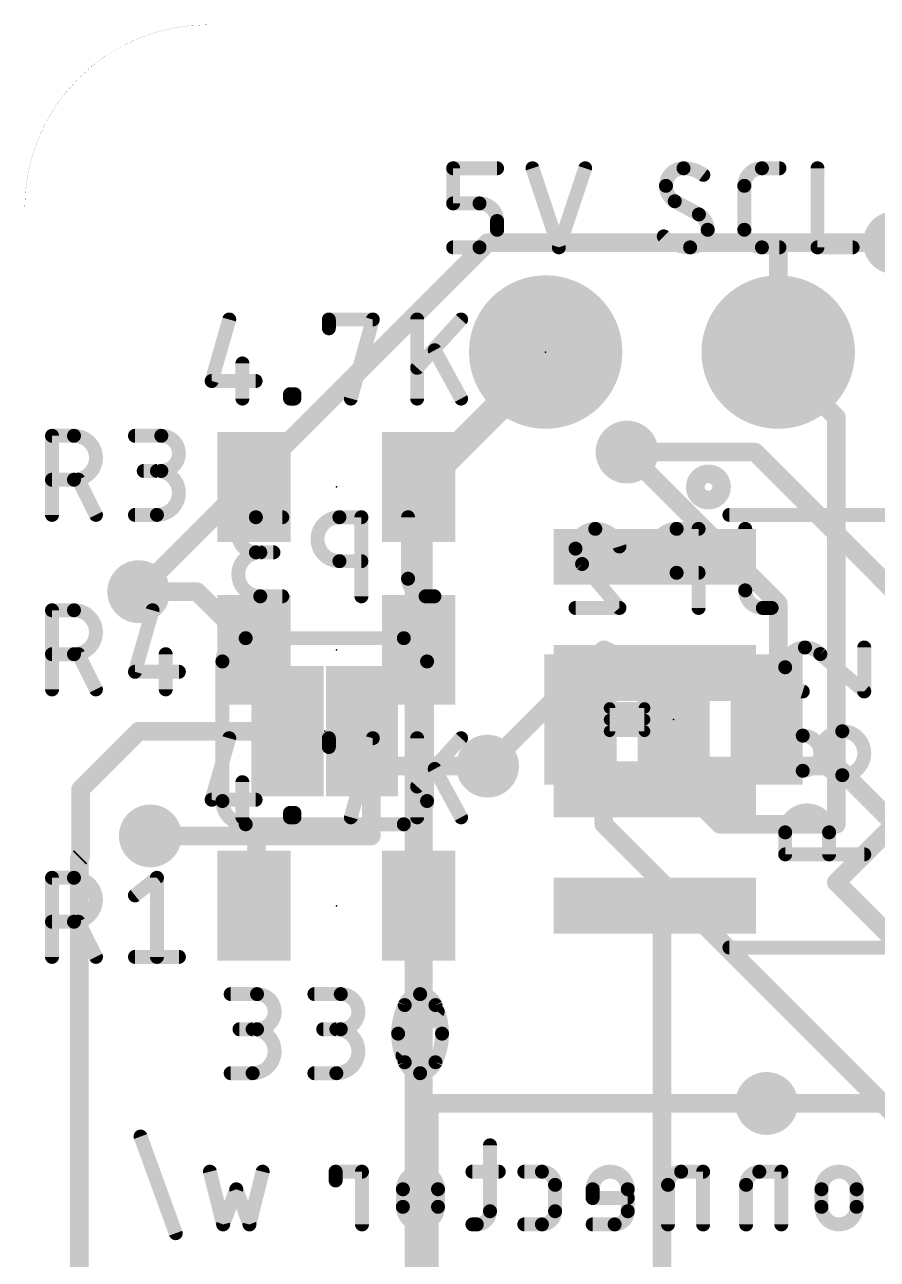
# Model space of a CAD drawing. Extents: x -319.4 to -300.4, y -295.5 to -269.4.
# Drawn here: x -319.38 to -310.07, y -282.88 to -269.4 of the extents above; entities that cross this region are included whole.
import ezdxf

# ---------------------------------------------------------------- set-up
doc = ezdxf.new("R2010")
doc.units = 0
for name, color, linetype in [('1', 12, 'CONTINUOUS'), ('16', 132, 'CONTINUOUS'), ('17', 110, 'CONTINUOUS'), ('18', 110, 'CONTINUOUS'), ('20', 31, 'CONTINUOUS'), ('21', 253, 'CONTINUOUS'), ('22', 253, 'CONTINUOUS'), ('23', 53, 'CONTINUOUS'), ('24', 53, 'CONTINUOUS'), ('30', 253, 'CONTINUOUS')]:
    doc.layers.add(name, color=color, linetype=linetype)

# ---------------------------------------------------------------- blocks, each defined once
blk = doc.blocks.new('ROUNDP')
at = {"const_width": 0.5}
blk.add_lwpolyline([(0, -0.25, 1), (0, 0.25, 1), (0, -0.25)], format="xyb", dxfattribs=at)
blk = doc.blocks.new('RECT')
blk.add_solid([(-0.5, -0.5), (0.5, -0.5), (-0.5, 0.5), (0.5, 0.5)])
blk = doc.blocks.new('ROUNDV')
at = {"const_width": 0.5}
blk.add_lwpolyline([(0, -0.25, 1), (0, 0.25, 1), (0, -0.25)], format="xyb", dxfattribs=at)

msp = doc.modelspace()

# ---------------------------------------------------------------- linework, layer by layer
at = {"layer": '1'}
for points, const_width in [([(-314.325, -271.78), (-316.865, -274.32)], 0.2032), ([(-309.88, -271.78), (-314.325, -271.78)], 0.2032), ([(-313.69, -272.9738), (-313.69, -273.061)], 0.3048), ([(-313.69, -273.061), (-315.076, -274.447)], 0.3048), ([(-311.404, -274.066), (-312.801, -274.066)], 0.2032), ([(-309.245, -276.225), (-311.404, -274.066)], 0.2032), ([(-316.865, -274.32), (-316.876, -274.447)], 0.2032), ([(-315.076, -274.447), (-315.076, -276.225)], 0.3048), ([(-318.135, -275.59), (-317.5, -275.59)], 0.2032), ([(-317.5, -275.59), (-316.865, -276.225)], 0.2032), ([(-315.076, -276.225), (-315.076, -279.019)], 0.3048), ([(-316.865, -276.225), (-316.876, -276.225)], 0.2032), ([(-314.325, -277.495), (-313.055, -276.225)], 0.2032), ([(-313.055, -276.225), (-312.4962, -276.479)], 0.2032), ([(-312.42, -277.495), (-312.4962, -277.749)], 0.2032), ([(-312.42, -277.495), (-310.515, -277.495)], 0.2032), ([(-310.515, -277.495), (-309.245, -278.765)], 0.2032), ([(-318.008, -278.257), (-316.843, -278.257)], 0.2032), ([(-316.843, -278.257), (-316.876, -279.019)], 0.2032), ([(-312.42, -278.765), (-312.4962, -279.019)], 0.2032), ([(-312.42, -287.655), (-312.42, -278.765)], 0.2032), ([(-315.076, -279.019), (-315.076, -287.6978)], 0.3048), ([(-311.277, -281.178), (-307.213, -281.178)], 0.2032)]:
    msp.add_lwpolyline(points, dxfattribs=dict(at, const_width=const_width))
for points, const_width in [([(-314.325, -271.7292, 1), (-314.325, -271.8308)], 0.1016), ([(-314.2891, -271.8159, 1), (-314.3609, -271.7441)], 0.1016), ([(-313.6138, -272.9738, 1), (-313.7662, -272.9738)], 0.1524), ([(-313.6361, -273.1149, 1), (-313.7439, -273.0071)], 0.1524), ([(-313.7662, -273.061, 1), (-313.6138, -273.061)], 0.1524), ([(-312.801, -274.0152, 1), (-312.801, -274.1168)], 0.1016), ([(-311.3681, -274.0301, 1), (-311.4399, -274.1019)], 0.1016), ([(-311.404, -274.1168, 1), (-311.404, -274.0152)], 0.1016), ([(-316.9009, -274.2841, 1), (-316.8291, -274.3559)], 0.1016), ([(-316.8144, -274.3244, 1), (-316.9156, -274.3156)], 0.1016), ([(-314.9998, -274.447, 1), (-315.1522, -274.447)], 0.1524), ([(-315.1299, -274.3931, 1), (-315.0221, -274.5009)], 0.1524), ([(-316.9266, -274.4426, 1), (-316.8254, -274.4514)], 0.1016), ([(-318.135, -275.5392, 1), (-318.135, -275.6408)], 0.1016), ([(-317.4641, -275.5541, 1), (-317.5359, -275.6259)], 0.1016), ([(-317.5, -275.6408, 1), (-317.5, -275.5392)], 0.1016), ([(-314.9998, -276.225, 1), (-315.1522, -276.225)], 0.1524), ([(-316.876, -276.1742, 1), (-316.876, -276.2758)], 0.1016), ([(-316.9009, -276.2609, 1), (-316.8291, -276.1891)], 0.1016), ([(-316.865, -276.2758, 1), (-316.865, -276.1742)], 0.1016), ([(-315.1522, -276.225, 1), (-314.9998, -276.225)], 0.1524), ([(-313.034, -276.1788, 1), (-313.076, -276.2712)], 0.1016), ([(-313.0191, -276.2609, 1), (-313.0909, -276.1891)], 0.1016), ([(-312.5172, -276.5252, 1), (-312.4752, -276.4328)], 0.1016), ([(-314.3609, -277.4591, 1), (-314.2891, -277.5309)], 0.1016), ([(-312.42, -277.4442, 1), (-312.42, -277.5458)], 0.1016), ([(-312.3713, -277.5096, 1), (-312.4687, -277.4804)], 0.1016), ([(-310.4791, -277.4591, 1), (-310.5509, -277.5309)], 0.1016), ([(-310.515, -277.5458, 1), (-310.515, -277.4442)], 0.1016), ([(-312.5449, -277.7344, 1), (-312.4475, -277.7636)], 0.1016), ([(-318.008, -278.2062, 1), (-318.008, -278.3078)], 0.1016), ([(-316.7922, -278.2592, 1), (-316.8938, -278.2548)], 0.1016), ([(-316.843, -278.3078, 1), (-316.843, -278.2062)], 0.1016), ([(-312.3692, -278.765, 1), (-312.4708, -278.765)], 0.1016), ([(-312.3713, -278.7796, 1), (-312.4687, -278.7504)], 0.1016), ([(-314.9998, -279.019, 1), (-315.1522, -279.019)], 0.1524), ([(-316.9268, -279.0168, 1), (-316.8252, -279.0212)], 0.1016), ([(-315.1522, -279.019, 1), (-314.9998, -279.019)], 0.1524), ([(-312.5449, -279.0044, 1), (-312.4475, -279.0336)], 0.1016), ([(-311.277, -281.1272, 1), (-311.277, -281.2288)], 0.1016)]:
    msp.add_lwpolyline(points, format="xyb", dxfattribs=dict(at, const_width=const_width))
at = {"layer": '16'}
for points, const_width in [([(-314.325, -271.78), (-318.135, -275.59)], 0.2032), ([(-311.15, -271.78), (-314.325, -271.78)], 0.2032), ([(-311.15, -272.9738), (-311.15, -271.78)], 0.2032), ([(-311.15, -273.05), (-311.15, -272.9738)], 0.2032), ([(-311.15, -273.05), (-310.515, -273.685)], 0.2032), ([(-310.515, -273.685), (-310.515, -278.13)], 0.2032), ([(-312.801, -274.066), (-311.15, -275.717)], 0.2032), ([(-311.15, -275.717), (-311.15, -276.86)], 0.2032), ([(-312.293, -276.987), (-313.309, -276.987)], 0.254), ([(-312.293, -276.987), (-313.309, -276.987)], 0.254), ([(-311.15, -276.86), (-311.277, -276.987)], 0.2032), ([(-318.77, -277.749), (-318.135, -277.114)], 0.2032), ([(-318.135, -277.114), (-316.5094, -277.114)], 0.2032), ([(-315.595, -277.495), (-315.6966, -277.114)], 0.2032), ([(-313.055, -277.495), (-313.309, -276.987)], 0.2032), ([(-312.42, -277.495), (-312.293, -276.987)], 0.2032), ([(-315.595, -277.495), (-315.595, -278.257)], 0.2032), ([(-315.595, -277.495), (-314.325, -277.495)], 0.2032), ([(-313.055, -278.13), (-313.055, -277.495)], 0.2032), ([(-311.785, -278.13), (-312.42, -277.495)], 0.2032), ([(-318.77, -278.484), (-318.77, -277.749)], 0.2032), ([(-308.61, -282.575), (-313.055, -278.13)], 0.2032), ([(-310.515, -278.13), (-311.785, -278.13)], 0.2032), ([(-310.515, -278.765), (-309.88, -278.13)], 0.2032), ([(-315.595, -278.257), (-318.008, -278.257)], 0.2032), ([(-318.7827, -278.4967), (-318.77, -278.484)], 0.2032), ([(-318.7827, -286.9576), (-318.7827, -278.4967)], 0.2032), ([(-308.483, -280.797), (-310.515, -278.765)], 0.2032), ([(-314.96, -281.178), (-311.277, -281.178)], 0.2032), ([(-314.96, -287.655), (-314.96, -281.178)], 0.2032)]:
    msp.add_lwpolyline(points, dxfattribs=dict(at, const_width=const_width))
for points, const_width in [([(-314.325, -271.7292, 1), (-314.325, -271.8308)], 0.1016), ([(-314.2891, -271.8159, 1), (-314.3609, -271.7441)], 0.1016), ([(-311.0992, -271.78, 1), (-311.2008, -271.78)], 0.1016), ([(-311.15, -271.8308, 1), (-311.15, -271.7292)], 0.1016), ([(-311.0992, -272.9738, 1), (-311.2008, -272.9738)], 0.1016), ([(-311.2008, -272.9738, 1), (-311.0992, -272.9738)], 0.1016), ([(-311.1141, -273.0141, 1), (-311.1859, -273.0859)], 0.1016), ([(-311.2008, -273.05, 1), (-311.0992, -273.05)], 0.1016), ([(-310.4642, -273.685, 1), (-310.5658, -273.685)], 0.1016), ([(-310.5509, -273.7209, 1), (-310.4791, -273.6491)], 0.1016), ([(-312.7651, -274.0301, 1), (-312.8369, -274.1019)], 0.1016), ([(-318.1709, -275.5541, 1), (-318.0991, -275.6259)], 0.1016), ([(-311.0992, -275.717, 1), (-311.2008, -275.717)], 0.1016), ([(-311.1859, -275.7529, 1), (-311.1141, -275.6811)], 0.1016), ([(-313.309, -276.9235, 1), (-313.309, -277.0505)], 0.127), ([(-313.309, -276.9235, 1), (-313.309, -277.0505)], 0.127), ([(-312.293, -277.0505, 1), (-312.293, -276.9235)], 0.127), ([(-312.293, -277.0505, 1), (-312.293, -276.9235)], 0.127), ([(-311.2008, -276.86, 1), (-311.0992, -276.86)], 0.1016), ([(-311.1141, -276.8959, 1), (-311.1859, -276.8241)], 0.1016), ([(-318.135, -277.0632, 1), (-318.135, -277.1648)], 0.1016), ([(-318.0991, -277.1499, 1), (-318.1709, -277.0781)], 0.1016), ([(-316.5094, -277.1648, 1), (-316.5094, -277.0632)], 0.1016), ([(-315.6475, -277.1009, 1), (-315.7457, -277.1271)], 0.1016), ([(-313.2636, -276.9643, 1), (-313.3544, -277.0097)], 0.1016), ([(-312.2437, -276.9993, 1), (-312.3423, -276.9747)], 0.1016), ([(-311.3129, -276.9511, 1), (-311.2411, -277.0229)], 0.1016), ([(-315.5442, -277.495, 1), (-315.6458, -277.495)], 0.1016), ([(-315.595, -277.4442, 1), (-315.595, -277.5458)], 0.1016), ([(-314.325, -277.5458, 1), (-314.325, -277.4442)], 0.1016), ([(-313.0042, -277.495, 1), (-313.1058, -277.495)], 0.1016), ([(-313.1004, -277.5177, 1), (-313.0096, -277.4723)], 0.1016), ([(-312.3841, -277.4591, 1), (-312.4559, -277.5309)], 0.1016), ([(-315.6441, -277.5081, 1), (-315.5459, -277.4819)], 0.1016), ([(-312.4693, -277.4827, 1), (-312.3707, -277.5073)], 0.1016), ([(-318.7192, -277.749, 1), (-318.8208, -277.749)], 0.1016), ([(-318.8059, -277.7131, 1), (-318.7341, -277.7849)], 0.1016), ([(-313.0191, -278.0941, 1), (-313.0909, -278.1659)], 0.1016), ([(-313.1058, -278.13, 1), (-313.0042, -278.13)], 0.1016), ([(-311.785, -278.0792, 1), (-311.785, -278.1808)], 0.1016), ([(-311.8209, -278.1659, 1), (-311.7491, -278.0941)], 0.1016), ([(-310.5658, -278.13, 1), (-310.4642, -278.13)], 0.1016), ([(-310.515, -278.1808, 1), (-310.515, -278.0792)], 0.1016), ([(-318.008, -278.2062, 1), (-318.008, -278.3078)], 0.1016), ([(-315.6458, -278.257, 1), (-315.5442, -278.257)], 0.1016), ([(-315.595, -278.3078, 1), (-315.595, -278.2062)], 0.1016), ([(-318.7319, -278.4967, 1), (-318.8335, -278.4967)], 0.1016), ([(-318.8186, -278.4608, 1), (-318.7468, -278.5326)], 0.1016), ([(-318.8208, -278.484, 1), (-318.7192, -278.484)], 0.1016), ([(-318.7341, -278.5199, 1), (-318.8059, -278.4481)], 0.1016), ([(-310.4791, -278.7291, 1), (-310.5509, -278.8009)], 0.1016), ([(-310.5509, -278.7291, 1), (-310.4791, -278.8009)], 0.1016), ([(-314.96, -281.1272, 1), (-314.96, -281.2288)], 0.1016), ([(-314.9092, -281.178, 1), (-315.0108, -281.178)], 0.1016), ([(-311.277, -281.2288, 1), (-311.277, -281.1272)], 0.1016)]:
    msp.add_lwpolyline(points, format="xyb", dxfattribs=dict(at, const_width=const_width))
at = {"layer": '20'}
for points, const_width in [([(-317.38, -269.4, 0.4142), (-319.38, -271.4)], 0.001), ([(-317.38, -269.3998, 1), (-317.38, -269.4003)], 0.0005), ([(-317.38, -269.4003, 1), (-317.38, -269.3998)], 0.0005), ([(-319.3798, -271.4, 1), (-319.3802, -271.4)], 0.0005), ([(-319.3802, -271.4, 1), (-319.3798, -271.4)], 0.0005)]:
    msp.add_lwpolyline(points, format="xyb", dxfattribs=dict(at, const_width=const_width))
at = {"layer": '20', "const_width": 0.001}
for points in [[(-302.38, -269.4), (-317.38, -269.4)], [(-319.38, -271.4), (-319.38, -292.48)]]:
    msp.add_lwpolyline(points, dxfattribs=at)
at = {"layer": '21', "const_width": 0.1524}
for points in [[(-314.7004, -271.351), (-314.7004, -270.9672)], [(-314.7004, -270.9672), (-314.2206, -270.9672)], [(-313.8339, -270.9672), (-313.5461, -271.8308)], [(-313.5461, -271.8308), (-313.2582, -270.9672)], [(-311.328, -270.9672), (-311.1361, -270.9672)], [(-310.721, -270.9672), (-310.721, -271.8308)], [(-311.5199, -271.6389), (-311.5199, -271.1591)], [(-314.4125, -271.351), (-314.7004, -271.351)], [(-312.0162, -271.471), (-312.2801, -271.327)], [(-314.2206, -271.6389), (-314.2206, -271.5429)], [(-314.7004, -271.8308), (-314.4125, -271.8308)], [(-311.1361, -271.8308), (-311.328, -271.8308)], [(-310.721, -271.8308), (-310.3372, -271.8308)], [(-317.1462, -272.6182), (-317.3381, -273.2899)], [(-316.058, -272.7142), (-316.058, -272.6182)], [(-316.058, -272.6182), (-315.5782, -272.6182)], [(-315.5782, -272.6182), (-315.8181, -273.4818)], [(-315.0936, -273.4818), (-315.0936, -272.6182)], [(-314.6139, -272.6182), (-315.0936, -273.146)], [(-314.6139, -273.4818), (-314.9017, -272.954)], [(-317.0023, -273.098), (-317.0023, -273.4818)], [(-317.3381, -273.2899), (-316.8584, -273.2899)], [(-316.4822, -273.4818), (-316.4822, -273.4338)], [(-316.4822, -273.4338), (-316.4342, -273.4338)], [(-316.4342, -273.4338), (-316.4342, -273.4818)], [(-316.4342, -273.4818), (-316.4822, -273.4818)], [(-319.0819, -274.7518), (-319.0819, -273.8882)], [(-319.0819, -273.8882), (-318.842, -273.8882)], [(-318.1759, -273.8882), (-317.8881, -273.8882)], [(-318.842, -274.368), (-319.0819, -274.368)], [(-318.6021, -274.7518), (-318.794, -274.368)], [(-317.8881, -274.272), (-318.08, -274.272)], [(-318.1759, -274.7518), (-317.936, -274.7518)], [(-308.077, -274.752), (-311.683, -274.752)], [(-319.0819, -276.6568), (-319.0819, -275.7932)], [(-319.0819, -275.7932), (-318.842, -275.7932)], [(-317.984, -275.7932), (-318.1759, -276.4649)], [(-318.842, -276.273), (-319.0819, -276.273)], [(-318.6021, -276.6568), (-318.794, -276.273)], [(-317.8401, -276.273), (-317.8401, -276.6568)], [(-310.69, -276.2716), (-310.2102, -276.6794)], [(-310.2102, -276.6794), (-310.2102, -276.1996)], [(-318.1759, -276.4649), (-317.6961, -276.4649)], [(-317.1462, -277.1902), (-317.3381, -277.8619)], [(-316.058, -277.2862), (-316.058, -277.1902)], [(-316.058, -277.1902), (-315.5782, -277.1902)], [(-315.5782, -277.1902), (-315.8181, -278.0538)], [(-315.0936, -278.0538), (-315.0936, -277.1902)], [(-314.6139, -277.1902), (-315.0936, -277.718)], [(-314.6139, -278.0538), (-314.9017, -277.526)], [(-317.0023, -277.67), (-317.0023, -278.0538)], [(-317.3381, -277.8619), (-316.8584, -277.8619)], [(-316.4822, -278.0538), (-316.4822, -278.0058)], [(-316.4822, -278.0058), (-316.4342, -278.0058)], [(-316.4342, -278.0058), (-316.4342, -278.0538)], [(-316.4342, -278.0538), (-316.4822, -278.0538)], [(-311.0738, -278.4582), (-311.0738, -278.2183)], [(-310.594, -278.2183), (-310.594, -278.4582)], [(-310.2102, -278.4582), (-311.0738, -278.4582)], [(-319.0819, -279.5778), (-319.0819, -278.7142)], [(-319.0819, -278.7142), (-318.842, -278.7142)], [(-318.1759, -278.9061), (-317.936, -278.7142)], [(-317.936, -278.7142), (-317.936, -279.5778)], [(-318.842, -279.194), (-319.0819, -279.194)], [(-318.6021, -279.5778), (-318.794, -279.194)], [(-311.683, -279.476), (-308.077, -279.476)], [(-318.1759, -279.5778), (-317.6961, -279.5778)], [(-317.1303, -279.9842), (-316.8424, -279.9842)], [(-316.2159, -279.9842), (-315.928, -279.9842)], [(-315.2535, -280.6559), (-314.8697, -280.1761)], [(-316.8424, -280.368), (-317.0343, -280.368)], [(-315.928, -280.368), (-316.1199, -280.368)], [(-317.1303, -280.8478), (-316.8904, -280.8478)], [(-316.2159, -280.8478), (-315.976, -280.8478)]]:
    msp.add_lwpolyline(points, dxfattribs=at)
at = {"layer": '21'}
for points, const_width in [([(-314.6623, -270.9672, 1), (-314.7385, -270.9672)], 0.0762), ([(-314.7004, -270.9291, 1), (-314.7004, -271.0053)], 0.0762), ([(-314.2206, -271.0053, 1), (-314.2206, -270.9291)], 0.0762), ([(-313.7978, -270.9552, 1), (-313.8701, -270.9792)], 0.0762), ([(-313.2221, -270.9792, 1), (-313.2943, -270.9552)], 0.0762), ([(-312.1841, -270.9672, 0.4142), (-312.376, -271.1591)], 0.1524), ([(-311.9682, -271.0392, 0.1623), (-312.1841, -270.9672)], 0.1524), ([(-312.1841, -270.9291, 1), (-312.1841, -271.0053)], 0.0762), ([(-312.1841, -271.0053, 1), (-312.1841, -270.9291)], 0.0762), ([(-311.328, -270.9672, 0.4142), (-311.5199, -271.1591)], 0.1524), ([(-311.328, -270.9291, 1), (-311.328, -271.0053)], 0.0762), ([(-311.328, -271.0053, 1), (-311.328, -270.9291)], 0.0762), ([(-311.1361, -271.0053, 1), (-311.1361, -270.9291)], 0.0762), ([(-310.6829, -270.9672, 1), (-310.7591, -270.9672)], 0.0762), ([(-312.376, -271.1591, 0.2656), (-312.2801, -271.327)], 0.1524), ([(-312.3379, -271.1591, 1), (-312.4141, -271.1591)], 0.0762), ([(-311.9911, -271.0696, 1), (-311.9453, -271.0087)], 0.0762), ([(-311.4818, -271.1591, 1), (-311.558, -271.1591)], 0.0762), ([(-312.4141, -271.1591, 1), (-312.3379, -271.1591)], 0.0762), ([(-311.558, -271.1591, 1), (-311.4818, -271.1591)], 0.0762), ([(-314.7004, -271.3129, 1), (-314.7004, -271.3891)], 0.0762), ([(-314.7385, -271.351, 1), (-314.6623, -271.351)], 0.0762), ([(-314.2206, -271.5429, 0.4142), (-314.4125, -271.351)], 0.1524), ([(-314.4125, -271.3129, 1), (-314.4125, -271.3891)], 0.0762), ([(-314.4125, -271.3891, 1), (-314.4125, -271.3129)], 0.0762), ([(-312.2618, -271.2936, 1), (-312.2983, -271.3605)], 0.0762), ([(-312.2994, -271.3599, 1), (-312.2607, -271.2942)], 0.0762), ([(-314.1825, -271.5429, 1), (-314.2587, -271.5429)], 0.0762), ([(-311.9968, -271.4381, 1), (-312.0355, -271.5038)], 0.0762), ([(-311.9202, -271.6389, 0.2656), (-312.0162, -271.471)], 0.1524), ([(-312.0344, -271.5044, 1), (-311.9979, -271.4375)], 0.0762), ([(-314.4125, -271.8308, 0.4142), (-314.2206, -271.6389)], 0.1524), ([(-314.2587, -271.5429, 1), (-314.1825, -271.5429)], 0.0762), ([(-314.1825, -271.6389, 1), (-314.2587, -271.6389)], 0.0762), ([(-314.2587, -271.6389, 1), (-314.1825, -271.6389)], 0.0762), ([(-312.1121, -271.8308, 0.4142), (-311.9202, -271.6389)], 0.1524), ([(-311.8821, -271.6389, 1), (-311.9583, -271.6389)], 0.0762), ([(-311.9583, -271.6389, 1), (-311.8821, -271.6389)], 0.0762), ([(-311.5199, -271.6389, 0.4142), (-311.328, -271.8308)], 0.1524), ([(-311.4818, -271.6389, 1), (-311.558, -271.6389)], 0.0762), ([(-311.558, -271.6389, 1), (-311.4818, -271.6389)], 0.0762), ([(-314.7004, -271.7927, 1), (-314.7004, -271.8689)], 0.0762), ([(-314.4125, -271.7927, 1), (-314.4125, -271.8689)], 0.0762), ([(-314.4125, -271.8689, 1), (-314.4125, -271.7927)], 0.0762), ([(-312.373, -271.684, 1), (-312.4271, -271.7377)], 0.0762), ([(-312.4, -271.7109, 0.2), (-312.1121, -271.8308)], 0.1524), ([(-312.1121, -271.7927, 1), (-312.1121, -271.8689)], 0.0762), ([(-312.1121, -271.8689, 1), (-312.1121, -271.7927)], 0.0762), ([(-311.328, -271.7927, 1), (-311.328, -271.8689)], 0.0762), ([(-311.328, -271.8689, 1), (-311.328, -271.7927)], 0.0762), ([(-311.1361, -271.8689, 1), (-311.1361, -271.7927)], 0.0762), ([(-310.721, -271.7927, 1), (-310.721, -271.8689)], 0.0762), ([(-310.3372, -271.8689, 1), (-310.3372, -271.7927)], 0.0762), ([(-313.5822, -271.8188, 1), (-313.5099, -271.8428)], 0.0762), ([(-313.5822, -271.8428, 1), (-313.5099, -271.8188)], 0.0762), ([(-310.7591, -271.8308, 1), (-310.6829, -271.8308)], 0.0762), ([(-317.1096, -272.6287, 1), (-317.1829, -272.6077)], 0.0762), ([(-316.0199, -272.6182, 1), (-316.0961, -272.6182)], 0.0762), ([(-316.058, -272.5801, 1), (-316.058, -272.6563)], 0.0762), ([(-315.5415, -272.6284, 1), (-315.6149, -272.608)], 0.0762), ([(-315.5782, -272.6563, 1), (-315.5782, -272.5801)], 0.0762), ([(-315.0555, -272.6182, 1), (-315.1317, -272.6182)], 0.0762), ([(-314.5857, -272.6438, 1), (-314.6421, -272.5926)], 0.0762), ([(-316.0961, -272.7142, 1), (-316.0199, -272.7142)], 0.0762), ([(-314.8683, -272.9358, 1), (-314.9352, -272.9723)], 0.0762), ([(-316.9642, -273.098, 1), (-317.0404, -273.098)], 0.0762), ([(-315.1218, -273.1203, 1), (-315.0654, -273.1716)], 0.0762), ([(-317.3748, -273.2794, 1), (-317.3015, -273.3004)], 0.0762), ([(-317.3381, -273.2518, 1), (-317.3381, -273.328)], 0.0762), ([(-316.8584, -273.328, 1), (-316.8584, -273.2518)], 0.0762), ([(-316.4441, -273.4338, 1), (-316.5203, -273.4338)], 0.0762), ([(-316.4822, -273.3957, 1), (-316.4822, -273.4719)], 0.0762), ([(-316.3961, -273.4338, 1), (-316.4723, -273.4338)], 0.0762), ([(-316.4342, -273.4719, 1), (-316.4342, -273.3957)], 0.0762), ([(-317.0404, -273.4818, 1), (-316.9642, -273.4818)], 0.0762), ([(-316.4822, -273.4437, 1), (-316.4822, -273.5199)], 0.0762), ([(-316.5203, -273.4818, 1), (-316.4441, -273.4818)], 0.0762), ([(-316.4723, -273.4818, 1), (-316.3961, -273.4818)], 0.0762), ([(-316.4342, -273.5199, 1), (-316.4342, -273.4437)], 0.0762), ([(-315.8548, -273.4716, 1), (-315.7814, -273.492)], 0.0762), ([(-315.1317, -273.4818, 1), (-315.0555, -273.4818)], 0.0762), ([(-314.6473, -273.5, 1), (-314.5804, -273.4636)], 0.0762), ([(-319.0438, -273.8882, 1), (-319.12, -273.8882)], 0.0762), ([(-319.0819, -273.8501, 1), (-319.0819, -273.9263)], 0.0762), ([(-318.842, -274.368, 1), (-318.842, -273.8882)], 0.1524), ([(-318.842, -273.8501, 1), (-318.842, -273.9263)], 0.0762), ([(-318.842, -273.9263, 1), (-318.842, -273.8501)], 0.0762), ([(-318.1759, -273.8501, 1), (-318.1759, -273.9263)], 0.0762), ([(-317.8881, -274.272, 1), (-317.8881, -273.8882)], 0.1524), ([(-317.8881, -273.8501, 1), (-317.8881, -273.9263)], 0.0762), ([(-317.8881, -273.9263, 1), (-317.8881, -273.8501)], 0.0762), ([(-319.0819, -274.3299, 1), (-319.0819, -274.4061)], 0.0762), ([(-318.842, -274.3299, 1), (-318.842, -274.4061)], 0.0762), ([(-318.842, -274.4061, 1), (-318.842, -274.3299)], 0.0762), ([(-318.7599, -274.3509, 1), (-318.8281, -274.385)], 0.0762), ([(-318.08, -274.2339, 1), (-318.08, -274.3101)], 0.0762), ([(-317.936, -274.7518, 1), (-317.936, -274.272)], 0.1524), ([(-317.936, -274.2339, 1), (-317.936, -274.3101)], 0.0762), ([(-317.8881, -274.2339, 1), (-317.8881, -274.3101)], 0.0762), ([(-317.8881, -274.3101, 1), (-317.8881, -274.2339)], 0.0762), ([(-311.912, -274.5906, 1), (-311.912, -274.3034, 1), (-311.912, -274.5906)], 0.2032), ([(-319.12, -274.7518, 1), (-319.0438, -274.7518)], 0.0762), ([(-318.6362, -274.7688, 1), (-318.568, -274.7348)], 0.0762), ([(-318.1759, -274.7137, 1), (-318.1759, -274.7899)], 0.0762), ([(-317.936, -274.7137, 1), (-317.936, -274.7899)], 0.0762), ([(-317.936, -274.7899, 1), (-317.936, -274.7137)], 0.0762), ([(-311.683, -274.7139, 1), (-311.683, -274.7901)], 0.0762), ([(-319.0438, -275.7932, 1), (-319.12, -275.7932)], 0.0762), ([(-319.0819, -275.7551, 1), (-319.0819, -275.8313)], 0.0762), ([(-318.842, -276.273, 1), (-318.842, -275.7932)], 0.1524), ([(-318.842, -275.7551, 1), (-318.842, -275.8313)], 0.0762), ([(-318.842, -275.8313, 1), (-318.842, -275.7551)], 0.0762), ([(-317.9474, -275.8037, 1), (-318.0206, -275.7827)], 0.0762), ([(-319.0819, -276.2349, 1), (-319.0819, -276.3111)], 0.0762), ([(-318.842, -276.2349, 1), (-318.842, -276.3111)], 0.0762), ([(-318.842, -276.3111, 1), (-318.842, -276.2349)], 0.0762), ([(-318.7599, -276.2559, 1), (-318.8281, -276.29)], 0.0762), ([(-317.802, -276.273, 1), (-317.8782, -276.273)], 0.0762), ([(-310.8579, -276.1996, 0.4142), (-311.0738, -276.4155)], 0.1524), ([(-310.69, -276.2716, 0.2053), (-310.8579, -276.1996)], 0.1524), ([(-310.8579, -276.1615, 1), (-310.8579, -276.2377)], 0.0762), ([(-310.8579, -276.2377, 1), (-310.8579, -276.1615)], 0.0762), ([(-310.6653, -276.2425, 1), (-310.7147, -276.3006)], 0.0762), ([(-310.7176, -276.2978, 1), (-310.6624, -276.2453)], 0.0762), ([(-310.1721, -276.1996, 1), (-310.2483, -276.1996)], 0.0762), ([(-311.0738, -276.4155, 0.3252), (-310.8819, -276.6794)], 0.1524), ([(-311.0357, -276.4155, 1), (-311.1119, -276.4155)], 0.0762), ([(-318.2126, -276.4544, 1), (-318.1393, -276.4754)], 0.0762), ([(-318.1759, -276.4268, 1), (-318.1759, -276.503)], 0.0762), ([(-317.6961, -276.503, 1), (-317.6961, -276.4268)], 0.0762), ([(-311.1119, -276.4155, 1), (-311.0357, -276.4155)], 0.0762), ([(-318.6362, -276.6738, 1), (-318.568, -276.6398)], 0.0762), ([(-310.8936, -276.7156, 1), (-310.8701, -276.6431)], 0.0762), ([(-310.2349, -276.7084, 1), (-310.1855, -276.6503)], 0.0762), ([(-319.12, -276.6568, 1), (-319.0438, -276.6568)], 0.0762), ([(-317.8782, -276.6568, 1), (-317.802, -276.6568)], 0.0762), ([(-310.2483, -276.6794, 1), (-310.1721, -276.6794)], 0.0762), ([(-317.1096, -277.2007, 1), (-317.1829, -277.1797)], 0.0762), ([(-316.0199, -277.1902, 1), (-316.0961, -277.1902)], 0.0762), ([(-316.058, -277.1521, 1), (-316.058, -277.2283)], 0.0762), ([(-315.5415, -277.2004, 1), (-315.6149, -277.18)], 0.0762), ([(-315.5782, -277.2283, 1), (-315.5782, -277.1521)], 0.0762), ([(-315.0555, -277.1902, 1), (-315.1317, -277.1902)], 0.0762), ([(-314.5857, -277.2158, 1), (-314.642, -277.1646)], 0.0762), ([(-310.8819, -277.162, 1), (-310.8819, -277.5458)], 0.1524), ([(-310.8819, -277.5458, 1), (-310.8819, -277.162)], 0.1524), ([(-310.8819, -277.1239, 1), (-310.8819, -277.2001)], 0.0762), ([(-310.8819, -277.2001, 1), (-310.8819, -277.1239)], 0.0762), ([(-310.4501, -277.114, 1), (-310.4501, -277.5938)], 0.1524), ([(-310.4501, -277.5938, 1), (-310.4501, -277.114)], 0.1524), ([(-310.4501, -277.0759, 1), (-310.4501, -277.1521)], 0.0762), ([(-310.4501, -277.1521, 1), (-310.4501, -277.0759)], 0.0762), ([(-316.0961, -277.2862, 1), (-316.0199, -277.2862)], 0.0762), ([(-314.8683, -277.5078, 1), (-314.9352, -277.5443)], 0.0762), ([(-310.8819, -277.5077, 1), (-310.8819, -277.5839)], 0.0762), ([(-310.8819, -277.5839, 1), (-310.8819, -277.5077)], 0.0762), ([(-310.4501, -277.5557, 1), (-310.4501, -277.6319)], 0.0762), ([(-310.4501, -277.6319, 1), (-310.4501, -277.5557)], 0.0762), ([(-316.9642, -277.67, 1), (-317.0404, -277.67)], 0.0762), ([(-315.1218, -277.6923, 1), (-315.0654, -277.7436)], 0.0762), ([(-317.3748, -277.8514, 1), (-317.3015, -277.8724)], 0.0762), ([(-317.3381, -277.8238, 1), (-317.3381, -277.9)], 0.0762), ([(-316.8584, -277.9, 1), (-316.8584, -277.8238)], 0.0762), ([(-316.4441, -278.0058, 1), (-316.5203, -278.0058)], 0.0762), ([(-316.4822, -277.9677, 1), (-316.4822, -278.0439)], 0.0762), ([(-316.3961, -278.0058, 1), (-316.4723, -278.0058)], 0.0762), ([(-316.4342, -278.0439, 1), (-316.4342, -277.9677)], 0.0762), ([(-310.594, -278.2183, 1), (-311.0738, -278.2183)], 0.1524), ([(-317.0404, -278.0538, 1), (-316.9642, -278.0538)], 0.0762), ([(-316.4822, -278.0157, 1), (-316.4822, -278.0919)], 0.0762), ([(-316.5203, -278.0538, 1), (-316.4441, -278.0538)], 0.0762), ([(-316.4723, -278.0538, 1), (-316.3961, -278.0538)], 0.0762), ([(-316.4342, -278.0919, 1), (-316.4342, -278.0157)], 0.0762), ([(-315.8548, -278.0436, 1), (-315.7814, -278.064)], 0.0762), ([(-315.1317, -278.0538, 1), (-315.0555, -278.0538)], 0.0762), ([(-314.6473, -278.072, 1), (-314.5804, -278.0356)], 0.0762), ([(-311.0357, -278.2183, 1), (-311.1119, -278.2183)], 0.0762), ([(-311.1119, -278.2183, 1), (-311.0357, -278.2183)], 0.0762), ([(-310.5559, -278.2183, 1), (-310.6321, -278.2183)], 0.0762), ([(-310.6321, -278.2183, 1), (-310.5559, -278.2183)], 0.0762), ([(-311.0738, -278.4201, 1), (-311.0738, -278.4963)], 0.0762), ([(-311.1119, -278.4582, 1), (-311.0357, -278.4582)], 0.0762), ([(-310.6321, -278.4582, 1), (-310.5559, -278.4582)], 0.0762), ([(-310.2102, -278.4963, 1), (-310.2102, -278.4201)], 0.0762), ([(-319.0438, -278.7142, 1), (-319.12, -278.7142)], 0.0762), ([(-319.0819, -278.6761, 1), (-319.0819, -278.7523)], 0.0762), ([(-318.842, -279.194, 1), (-318.842, -278.7142)], 0.1524), ([(-318.842, -278.6761, 1), (-318.842, -278.7523)], 0.0762), ([(-318.842, -278.7523, 1), (-318.842, -278.6761)], 0.0762), ([(-317.8979, -278.7142, 1), (-317.9741, -278.7142)], 0.0762), ([(-317.9122, -278.744, 1), (-317.9598, -278.6844)], 0.0762), ([(-318.1997, -278.8764, 1), (-318.1521, -278.9359)], 0.0762), ([(-319.0819, -279.1559, 1), (-319.0819, -279.2321)], 0.0762), ([(-318.842, -279.1559, 1), (-318.842, -279.2321)], 0.0762), ([(-318.842, -279.2321, 1), (-318.842, -279.1559)], 0.0762), ([(-318.7599, -279.1769, 1), (-318.8281, -279.211)], 0.0762), ([(-311.683, -279.4379, 1), (-311.683, -279.5141)], 0.0762), ([(-319.12, -279.5778, 1), (-319.0438, -279.5778)], 0.0762), ([(-318.6362, -279.5948, 1), (-318.568, -279.5608)], 0.0762), ([(-318.1759, -279.5397, 1), (-318.1759, -279.6159)], 0.0762), ([(-317.9741, -279.5778, 1), (-317.8979, -279.5778)], 0.0762), ([(-317.6961, -279.6159, 1), (-317.6961, -279.5397)], 0.0762), ([(-317.1303, -279.9461, 1), (-317.1303, -280.0223)], 0.0762), ([(-316.8424, -280.368, 1), (-316.8424, -279.9842)], 0.1524), ([(-316.8424, -279.9461, 1), (-316.8424, -280.0223)], 0.0762), ([(-316.8424, -280.0223, 1), (-316.8424, -279.9461)], 0.0762), ([(-316.2159, -279.9461, 1), (-316.2159, -280.0223)], 0.0762), ([(-315.928, -280.368, 1), (-315.928, -279.9842)], 0.1524), ([(-315.928, -279.9461, 1), (-315.928, -280.0223)], 0.0762), ([(-315.928, -280.0223, 1), (-315.928, -279.9461)], 0.0762), ([(-315.0616, -279.9842, 0.3205), (-315.2295, -280.1041)], 0.1524), ([(-314.8937, -280.1041, 0.3205), (-315.0616, -279.9842)], 0.1524), ([(-315.0616, -279.9461, 1), (-315.0616, -280.0223)], 0.0762), ([(-315.0616, -280.0223, 1), (-315.0616, -279.9461)], 0.0762), ([(-315.2295, -280.1041, 0.1139), (-315.3015, -280.416)], 0.1524), ([(-315.2656, -280.0918, 1), (-315.1935, -280.1165)], 0.0762), ([(-315.1953, -280.1208, 1), (-315.2638, -280.0875)], 0.0762), ([(-314.8217, -280.416, 0.1139), (-314.8937, -280.1041)], 0.1524), ([(-314.8594, -280.0875, 1), (-314.9279, -280.1208)], 0.0762), ([(-314.9297, -280.1165, 1), (-314.8576, -280.0918)], 0.0762), ([(-314.8399, -280.1999, 1), (-314.8994, -280.1523)], 0.0762), ([(-317.0343, -280.3299, 1), (-317.0343, -280.4061)], 0.0762), ([(-316.8904, -280.8478, 1), (-316.8904, -280.368)], 0.1524), ([(-316.8904, -280.3299, 1), (-316.8904, -280.4061)], 0.0762), ([(-316.8424, -280.3299, 1), (-316.8424, -280.4061)], 0.0762), ([(-316.8424, -280.4061, 1), (-316.8424, -280.3299)], 0.0762), ([(-316.1199, -280.3299, 1), (-316.1199, -280.4061)], 0.0762), ([(-315.976, -280.8478, 1), (-315.976, -280.368)], 0.1524), ([(-315.976, -280.3299, 1), (-315.976, -280.4061)], 0.0762), ([(-315.928, -280.3299, 1), (-315.928, -280.4061)], 0.0762), ([(-315.928, -280.4061, 1), (-315.928, -280.3299)], 0.0762), ([(-315.3015, -280.416, 0.1139), (-315.2295, -280.7279)], 0.1524), ([(-315.2634, -280.416, 1), (-315.3396, -280.416)], 0.0762), ([(-315.3396, -280.416, 1), (-315.2634, -280.416)], 0.0762), ([(-314.8937, -280.7279, 0.1139), (-314.8217, -280.416)], 0.1524), ([(-314.7836, -280.416, 1), (-314.8598, -280.416)], 0.0762), ([(-314.8598, -280.416, 1), (-314.7836, -280.416)], 0.0762), ([(-315.2833, -280.6321, 1), (-315.2238, -280.6797)], 0.0762), ([(-315.1935, -280.7155, 1), (-315.2656, -280.7402)], 0.0762), ([(-315.2295, -280.7279, 0.3205), (-315.0616, -280.8478)], 0.1524), ([(-315.0616, -280.8478, 0.3205), (-314.8937, -280.7279)], 0.1524), ([(-314.8576, -280.7402, 1), (-314.9297, -280.7155)], 0.0762), ([(-317.1303, -280.8097, 1), (-317.1303, -280.8859)], 0.0762), ([(-316.8904, -280.8097, 1), (-316.8904, -280.8859)], 0.0762), ([(-316.8904, -280.8859, 1), (-316.8904, -280.8097)], 0.0762), ([(-316.2159, -280.8097, 1), (-316.2159, -280.8859)], 0.0762), ([(-315.976, -280.8097, 1), (-315.976, -280.8859)], 0.0762), ([(-315.976, -280.8859, 1), (-315.976, -280.8097)], 0.0762), ([(-315.2638, -280.7446, 1), (-315.1953, -280.7112)], 0.0762), ([(-315.0616, -280.8097, 1), (-315.0616, -280.8859)], 0.0762), ([(-315.0616, -280.8859, 1), (-315.0616, -280.8097)], 0.0762), ([(-314.9279, -280.7112, 1), (-314.8594, -280.7446)], 0.0762)]:
    msp.add_lwpolyline(points, format="xyb", dxfattribs=dict(at, const_width=const_width))
at = {"layer": '22'}
for points, const_width in [([(-316.855, -274.7772, 1), (-316.855, -275.161)], 0.1524), ([(-316.855, -274.7391, 1), (-316.855, -274.8153)], 0.0762), ([(-316.855, -274.8153, 1), (-316.855, -274.7391)], 0.0762), ([(-316.5671, -274.8153, 1), (-316.5671, -274.7391)], 0.0762), ([(-315.9426, -274.7772, 1), (-315.9426, -275.257)], 0.1524), ([(-315.9426, -274.7391, 1), (-315.9426, -274.8153)], 0.0762), ([(-315.9426, -274.8153, 1), (-315.9426, -274.7391)], 0.0762), ([(-315.6646, -274.7772, 1), (-315.7408, -274.7772)], 0.0762), ([(-315.7027, -274.8153, 1), (-315.7027, -274.7391)], 0.0762), ([(-315.1549, -274.7772, 1), (-315.2311, -274.7772)], 0.0762), ([(-313.148, -274.9042, 0.4142), (-313.3639, -275.1201)], 0.1524), ([(-312.8841, -275.0961, 0.3252), (-313.148, -274.9042)], 0.1524), ([(-313.148, -274.8661, 1), (-313.148, -274.9423)], 0.0762), ([(-313.148, -274.9423, 1), (-313.148, -274.8661)], 0.0762), ([(-312.2596, -274.9042, 1), (-312.2596, -275.384)], 0.1524), ([(-312.2596, -274.8661, 1), (-312.2596, -274.9423)], 0.0762), ([(-312.2596, -274.9423, 1), (-312.2596, -274.8661)], 0.0762), ([(-311.9816, -274.9042, 1), (-312.0578, -274.9042)], 0.0762), ([(-312.0197, -274.9423, 1), (-312.0197, -274.8661)], 0.0762), ([(-311.4719, -274.9042, 1), (-311.5481, -274.9042)], 0.0762), ([(-316.807, -275.161, 1), (-316.807, -275.6408)], 0.1524), ([(-316.855, -275.1229, 1), (-316.855, -275.1991)], 0.0762), ([(-316.855, -275.1991, 1), (-316.855, -275.1229)], 0.0762), ([(-316.807, -275.1991, 1), (-316.807, -275.1229)], 0.0762), ([(-316.6631, -275.1991, 1), (-316.6631, -275.1229)], 0.0762), ([(-313.3639, -275.1201, 0.2053), (-313.2919, -275.288)], 0.1524), ([(-313.3258, -275.1201, 1), (-313.402, -275.1201)], 0.0762), ([(-313.402, -275.1201, 1), (-313.3258, -275.1201)], 0.0762), ([(-312.9204, -275.1079, 1), (-312.8479, -275.0844)], 0.0762), ([(-315.9426, -275.2189, 1), (-315.9426, -275.2951)], 0.0762), ([(-315.9426, -275.2951, 1), (-315.9426, -275.2189)], 0.0762), ([(-315.7027, -275.2951, 1), (-315.7027, -275.2189)], 0.0762), ([(-313.2629, -275.2633, 1), (-313.321, -275.3127)], 0.0762), ([(-313.3182, -275.3156, 1), (-313.2657, -275.2604)], 0.0762), ([(-315.193, -275.4489, 0.4142), (-315.0011, -275.6408)], 0.1524), ([(-315.1549, -275.4489, 1), (-315.2311, -275.4489)], 0.0762), ([(-312.2596, -275.3459, 1), (-312.2596, -275.4221)], 0.0762), ([(-312.2596, -275.4221, 1), (-312.2596, -275.3459)], 0.0762), ([(-312.0197, -275.4221, 1), (-312.0197, -275.3459)], 0.0762), ([(-315.2311, -275.4489, 1), (-315.1549, -275.4489)], 0.0762), ([(-311.51, -275.5759, 0.4142), (-311.3181, -275.7678)], 0.1524), ([(-311.4719, -275.5759, 1), (-311.5481, -275.5759)], 0.0762), ([(-316.807, -275.6027, 1), (-316.807, -275.6789)], 0.0762), ([(-316.807, -275.6789, 1), (-316.807, -275.6027)], 0.0762), ([(-316.5671, -275.6789, 1), (-316.5671, -275.6027)], 0.0762), ([(-315.7408, -275.6408, 1), (-315.6646, -275.6408)], 0.0762), ([(-315.0011, -275.6027, 1), (-315.0011, -275.6789)], 0.0762), ([(-315.0011, -275.6789, 1), (-315.0011, -275.6027)], 0.0762), ([(-314.9051, -275.6789, 1), (-314.9051, -275.6027)], 0.0762), ([(-311.5481, -275.5759, 1), (-311.4719, -275.5759)], 0.0762), ([(-313.3639, -275.7297, 1), (-313.3639, -275.8059)], 0.0762), ([(-312.9132, -275.7925, 1), (-312.8551, -275.7431)], 0.0762), ([(-312.8841, -275.8059, 1), (-312.8841, -275.7297)], 0.0762), ([(-312.0578, -275.7678, 1), (-311.9816, -275.7678)], 0.0762), ([(-311.3181, -275.7297, 1), (-311.3181, -275.8059)], 0.0762), ([(-311.3181, -275.8059, 1), (-311.3181, -275.7297)], 0.0762), ([(-311.2221, -275.8059, 1), (-311.2221, -275.7297)], 0.0762), ([(-316.9666, -276.098, 0.4142), (-317.2206, -276.352)], 0.1524), ([(-316.9666, -276.0599, 1), (-316.9666, -276.1361)], 0.0762), ([(-316.9666, -276.1361, 1), (-316.9666, -276.0599)], 0.0762), ([(-314.9854, -276.352, 0.4142), (-315.2394, -276.098)], 0.1524), ([(-315.2394, -276.0599, 1), (-315.2394, -276.1361)], 0.0762), ([(-315.2394, -276.1361, 1), (-315.2394, -276.0599)], 0.0762), ([(-317.1825, -276.352, 1), (-317.2587, -276.352)], 0.0762), ([(-317.2587, -276.352, 1), (-317.1825, -276.352)], 0.0762), ([(-314.9473, -276.352, 1), (-315.0235, -276.352)], 0.0762), ([(-315.0235, -276.352, 1), (-314.9473, -276.352)], 0.0762), ([(-317.2206, -277.876, 0.4142), (-316.9666, -278.13)], 0.1524), ([(-317.1825, -277.876, 1), (-317.2587, -277.876)], 0.0762), ([(-315.2394, -278.13, 0.4142), (-314.9854, -277.876)], 0.1524), ([(-314.9473, -277.876, 1), (-315.0235, -277.876)], 0.0762), ([(-317.2587, -277.876, 1), (-317.1825, -277.876)], 0.0762), ([(-315.0235, -277.876, 1), (-314.9473, -277.876)], 0.0762), ([(-316.9666, -278.0919, 1), (-316.9666, -278.1681)], 0.0762), ([(-316.9666, -278.1681, 1), (-316.9666, -278.0919)], 0.0762), ([(-315.2394, -278.0919, 1), (-315.2394, -278.1681)], 0.0762), ([(-315.2394, -278.1681, 1), (-315.2394, -278.0919)], 0.0762), ([(-318.0788, -281.5262, 1), (-318.1504, -281.5523)], 0.0762), ([(-314.2598, -281.6352, 1), (-314.336, -281.6352)], 0.0762), ([(-317.3202, -281.9138, 1), (-317.3941, -281.9323)], 0.0762), ([(-316.7444, -281.9323, 1), (-316.8183, -281.9138)], 0.0762), ([(-315.9841, -281.885, 1), (-315.9841, -281.9612)], 0.0762), ([(-315.946, -281.9231, 1), (-316.0222, -281.9231)], 0.0762), ([(-315.6582, -281.9231, 1), (-315.7344, -281.9231)], 0.0762), ([(-315.6963, -281.9612, 1), (-315.6963, -281.885)], 0.0762), ([(-314.8657, -282.115, 1), (-315.2495, -282.115)], 0.1524), ([(-314.4899, -281.885, 1), (-314.4899, -281.9612)], 0.0762), ([(-314.202, -281.9612, 1), (-314.202, -281.885)], 0.0762), ([(-313.9229, -281.885, 1), (-313.9229, -281.9612)], 0.0762), ([(-313.587, -282.067, 0.4142), (-313.731, -281.9231)], 0.1524), ([(-313.731, -281.885, 1), (-313.731, -281.9612)], 0.0762), ([(-313.731, -281.9612, 1), (-313.731, -281.885)], 0.0762), ([(-312.793, -282.115, 1), (-313.1769, -282.115)], 0.1524), ([(-312.21, -281.9231, 0.4142), (-312.3539, -282.067)], 0.1524), ([(-312.21, -281.885, 1), (-312.21, -281.9612)], 0.0762), ([(-312.21, -281.9612, 1), (-312.21, -281.885)], 0.0762), ([(-311.932, -281.9231, 1), (-312.0082, -281.9231)], 0.0762), ([(-311.9701, -281.9612, 1), (-311.9701, -281.885)], 0.0762), ([(-311.3565, -281.9231, 0.4142), (-311.5005, -282.067)], 0.1524), ([(-311.3565, -281.885, 1), (-311.3565, -281.9612)], 0.0762), ([(-311.3565, -281.9612, 1), (-311.3565, -281.885)], 0.0762), ([(-311.0786, -281.9231, 1), (-311.1547, -281.9231)], 0.0762), ([(-311.1166, -281.9612, 1), (-311.1166, -281.885)], 0.0762), ([(-310.2937, -282.115, 1), (-310.6775, -282.115)], 0.1524), ([(-316.0222, -282.019, 1), (-315.946, -282.019)], 0.0762), ([(-313.5489, -282.067, 1), (-313.6251, -282.067)], 0.0762), ([(-312.3158, -282.067, 1), (-312.392, -282.067)], 0.0762), ([(-311.4624, -282.067, 1), (-311.5386, -282.067)], 0.0762), ([(-317.0336, -282.1016, 1), (-317.1049, -282.1284)], 0.0762), ([(-317.0336, -282.1284, 1), (-317.1049, -282.1016)], 0.0762), ([(-315.2114, -282.115, 1), (-315.2876, -282.115)], 0.0762), ([(-315.2876, -282.115, 1), (-315.2114, -282.115)], 0.0762), ([(-314.8276, -282.115, 1), (-314.9038, -282.115)], 0.0762), ([(-314.9038, -282.115, 1), (-314.8276, -282.115)], 0.0762), ([(-313.6251, -282.067, 1), (-313.5489, -282.067)], 0.0762), ([(-313.1388, -282.115, 1), (-313.215, -282.115)], 0.0762), ([(-313.215, -282.115, 1), (-313.1388, -282.115)], 0.0762), ([(-313.1769, -282.1728, 1), (-313.1769, -282.249)], 0.0762), ([(-312.7549, -282.115, 1), (-312.8311, -282.115)], 0.0762), ([(-312.8311, -282.115, 1), (-312.7549, -282.115)], 0.0762), ([(-312.793, -282.249, 1), (-312.793, -282.1728)], 0.0762), ([(-312.392, -282.067, 1), (-312.3158, -282.067)], 0.0762), ([(-311.5386, -282.067, 1), (-311.4624, -282.067)], 0.0762), ([(-310.6394, -282.115, 1), (-310.7156, -282.115)], 0.0762), ([(-310.7156, -282.115, 1), (-310.6394, -282.115)], 0.0762), ([(-310.2556, -282.115, 1), (-310.3318, -282.115)], 0.0762), ([(-310.3318, -282.115, 1), (-310.2556, -282.115)], 0.0762), ([(-315.2495, -282.3069, 1), (-314.8657, -282.3069)], 0.1524), ([(-315.2114, -282.3069, 1), (-315.2876, -282.3069)], 0.0762), ([(-315.2876, -282.3069, 1), (-315.2114, -282.3069)], 0.0762), ([(-314.8276, -282.3069, 1), (-314.9038, -282.3069)], 0.0762), ([(-314.9038, -282.3069, 1), (-314.8276, -282.3069)], 0.0762), ([(-313.215, -282.2109, 1), (-313.1388, -282.2109)], 0.0762), ([(-310.6775, -282.3069, 1), (-310.2937, -282.3069)], 0.1524), ([(-310.6394, -282.3069, 1), (-310.7156, -282.3069)], 0.0762), ([(-310.7156, -282.3069, 1), (-310.6394, -282.3069)], 0.0762), ([(-310.2556, -282.3069, 1), (-310.3318, -282.3069)], 0.0762), ([(-310.3318, -282.3069, 1), (-310.2556, -282.3069)], 0.0762), ([(-314.4419, -282.4988, 0.4142), (-314.2979, -282.3549)], 0.1524), ([(-314.2598, -282.3549, 1), (-314.336, -282.3549)], 0.0762), ([(-314.336, -282.3549, 1), (-314.2598, -282.3549)], 0.0762), ([(-313.731, -282.4988, 0.4142), (-313.587, -282.3549)], 0.1524), ([(-313.5489, -282.3549, 1), (-313.6251, -282.3549)], 0.0762), ([(-313.6251, -282.3549, 1), (-313.5489, -282.3549)], 0.0762), ([(-312.937, -282.4988, 0.4142), (-312.793, -282.3549)], 0.1524), ([(-312.7549, -282.3549, 1), (-312.8311, -282.3549)], 0.0762), ([(-312.8311, -282.3549, 1), (-312.7549, -282.3549)], 0.0762), ([(-317.7666, -282.6078, 1), (-317.695, -282.5817)], 0.0762), ([(-317.2489, -282.4854, 1), (-317.1775, -282.5122)], 0.0762), ([(-317.2501, -282.508, 1), (-317.1762, -282.4896)], 0.0762), ([(-316.9623, -282.4896, 1), (-316.8884, -282.508)], 0.0762), ([(-316.961, -282.5122, 1), (-316.8896, -282.4854)], 0.0762), ([(-315.7344, -282.4988, 1), (-315.6582, -282.4988)], 0.0762), ([(-314.4899, -282.4607, 1), (-314.4899, -282.5369)], 0.0762), ([(-314.4419, -282.4607, 1), (-314.4419, -282.5369)], 0.0762), ([(-314.4419, -282.5369, 1), (-314.4419, -282.4607)], 0.0762), ([(-313.9229, -282.4607, 1), (-313.9229, -282.5369)], 0.0762), ([(-313.731, -282.4607, 1), (-313.731, -282.5369)], 0.0762), ([(-313.731, -282.5369, 1), (-313.731, -282.4607)], 0.0762), ([(-313.1769, -282.4607, 1), (-313.1769, -282.5369)], 0.0762), ([(-312.937, -282.4607, 1), (-312.937, -282.5369)], 0.0762), ([(-312.937, -282.5369, 1), (-312.937, -282.4607)], 0.0762), ([(-312.392, -282.4988, 1), (-312.3158, -282.4988)], 0.0762), ([(-312.0082, -282.4988, 1), (-311.932, -282.4988)], 0.0762), ([(-311.5386, -282.4988, 1), (-311.4624, -282.4988)], 0.0762), ([(-311.1547, -282.4988, 1), (-311.0786, -282.4988)], 0.0762)]:
    msp.add_lwpolyline(points, format="xyb", dxfattribs=dict(at, const_width=const_width))
at = {"layer": '22', "const_width": 0.1524}
for points in [[(-316.5671, -274.7772), (-316.855, -274.7772)], [(-315.7027, -274.7772), (-315.9426, -274.7772)], [(-315.7027, -275.6408), (-315.7027, -274.7772)], [(-315.193, -274.7772), (-315.193, -275.4489)], [(-312.0197, -274.9042), (-312.2596, -274.9042)], [(-312.0197, -275.7678), (-312.0197, -274.9042)], [(-311.51, -274.9042), (-311.51, -275.5759)], [(-316.855, -275.161), (-316.6631, -275.161)], [(-315.9426, -275.257), (-315.7027, -275.257)], [(-313.2919, -275.288), (-312.8841, -275.7678)], [(-312.2596, -275.384), (-312.0197, -275.384)], [(-316.5671, -275.6408), (-316.807, -275.6408)], [(-315.0011, -275.6408), (-314.9051, -275.6408)], [(-312.8841, -275.7678), (-313.3639, -275.7678)], [(-311.3181, -275.7678), (-311.2221, -275.7678)], [(-315.2394, -276.098), (-316.9666, -276.098)], [(-317.2206, -276.352), (-317.2206, -277.876)], [(-314.9854, -276.352), (-314.9854, -277.876)], [(-316.9666, -278.13), (-315.2394, -278.13)], [(-317.7308, -282.5948), (-318.1146, -281.5392)], [(-314.2979, -281.6352), (-314.2979, -282.3549)], [(-317.2132, -282.4988), (-317.3571, -281.9231)], [(-316.7814, -281.9231), (-316.9253, -282.4988)], [(-315.6963, -281.9231), (-315.9841, -281.9231)], [(-315.9841, -281.9231), (-315.9841, -282.019)], [(-315.6963, -282.4988), (-315.6963, -281.9231)], [(-314.202, -281.9231), (-314.4899, -281.9231)], [(-313.731, -281.9231), (-313.9229, -281.9231)], [(-311.9701, -281.9231), (-312.21, -281.9231)], [(-311.9701, -282.4988), (-311.9701, -281.9231)], [(-311.1166, -281.9231), (-311.3565, -281.9231)], [(-311.1166, -282.4988), (-311.1166, -281.9231)], [(-313.587, -282.3549), (-313.587, -282.067)], [(-312.3539, -282.067), (-312.3539, -282.4988)], [(-311.5005, -282.067), (-311.5005, -282.4988)], [(-317.0693, -282.115), (-317.2132, -282.4988)], [(-316.9253, -282.4988), (-317.0693, -282.115)], [(-315.2495, -282.115), (-315.2495, -282.3069)], [(-314.8657, -282.3069), (-314.8657, -282.115)], [(-313.1769, -282.115), (-313.1769, -282.2109)], [(-313.1769, -282.2109), (-312.793, -282.2109)], [(-312.793, -282.3549), (-312.793, -282.115)], [(-310.6775, -282.115), (-310.6775, -282.3069)], [(-310.2937, -282.3069), (-310.2937, -282.115)], [(-314.4419, -282.4988), (-314.4899, -282.4988)], [(-313.9229, -282.4988), (-313.731, -282.4988)], [(-313.1769, -282.4988), (-312.937, -282.4988)]]:
    msp.add_lwpolyline(points, dxfattribs=at)
at = {"layer": '23'}
for p in [(-313.69, -272.9738), (-315.976, -274.447), (-315.976, -276.225), (-315.976, -279.019)]:
    msp.add_point(p, dxfattribs=at)
at = {"layer": '24'}
for p in [(-312.293, -276.987), (-316.103, -277.114)]:
    msp.add_point(p, dxfattribs=at)
at = {"layer": '30', "const_width": 0.127}
for points in [[(-312.6105, -276.86), (-312.9915, -276.86)], [(-312.9915, -276.86), (-312.9915, -277.114)], [(-312.6105, -277.114), (-312.6105, -276.86)], [(-312.9915, -276.987), (-312.6105, -276.987)], [(-312.9915, -277.114), (-312.6105, -277.114)], [(-312.9915, -277.114), (-312.6105, -277.114)]]:
    msp.add_lwpolyline(points, dxfattribs=at)
at = {"layer": '30', "const_width": 0.0635}
for points in [[(-312.9598, -276.86, 1), (-313.0233, -276.86)], [(-312.9915, -276.8283, 1), (-312.9915, -276.8918)], [(-312.5788, -276.86, 1), (-312.6422, -276.86)], [(-312.6105, -276.8918, 1), (-312.6105, -276.8283)], [(-312.9915, -276.9553, 1), (-312.9915, -277.0188)], [(-312.6105, -277.0188, 1), (-312.6105, -276.9553)], [(-312.9915, -277.0823, 1), (-312.9915, -277.1458)], [(-312.9915, -277.0823, 1), (-312.9915, -277.1458)], [(-313.0233, -277.114, 1), (-312.9598, -277.114)], [(-312.6422, -277.114, 1), (-312.5788, -277.114)], [(-312.6105, -277.1458, 1), (-312.6105, -277.0823)], [(-312.6105, -277.1458, 1), (-312.6105, -277.0823)]]:
    msp.add_lwpolyline(points, format="xyb", dxfattribs=at)

# ---------------------------------------------------------------- block references
at = {"layer": '1', "xscale": 0.8, "yscale": 1.2}
for p in [(-316.876, -274.447), (-315.076, -274.447), (-316.876, -276.225), (-315.076, -276.225), (-316.876, -279.019), (-315.076, -279.019)]:
    msp.add_blockref('RECT', p, dxfattribs=at)
at = {"layer": '1', "xscale": 0.6096, "yscale": 2.2098, "rotation": 270}
for p in [(-312.4962, -275.209), (-312.4962, -276.479), (-312.4962, -277.749), (-312.4962, -279.019)]:
    msp.add_blockref('RECT', p, dxfattribs=at)
at = {"layer": '16', "xscale": 0.635, "yscale": 1.27}
for p in [(-316.5094, -277.114), (-315.6966, -277.114)]:
    msp.add_blockref('RECT', p, dxfattribs=at)
at = {"layer": '16', "xscale": 0.635, "yscale": 1.27, "rotation": 180}
for p in [(-313.309, -276.987), (-312.293, -276.987), (-311.277, -276.987)]:
    msp.add_blockref('RECT', p, dxfattribs=at)
at = {"layer": '17', "xscale": 1.524, "yscale": 1.524, "rotation": 90}
for p in [(-313.69, -272.9738), (-313.69, -272.9738), (-311.15, -272.9738), (-311.15, -272.9738)]:
    msp.add_blockref('ROUNDP', p, dxfattribs=at)
at = {"layer": '18', "xscale": 0.6858, "yscale": 0.6858}
for p in [(-309.88, -271.78), (-309.88, -271.78), (-312.801, -274.066), (-312.801, -274.066), (-318.135, -275.59), (-318.135, -275.59), (-314.325, -277.495), (-314.325, -277.495), (-318.008, -278.257), (-318.008, -278.257), (-311.277, -281.178), (-311.277, -281.178)]:
    msp.add_blockref('ROUNDV', p, dxfattribs=at)
at = {"layer": '30'}
for name, p, xscale, yscale, rotation in [('ROUNDP', (-313.69, -272.9738), 1.6764, 1.6764, 90), ('ROUNDP', (-311.15, -272.9738), 1.6764, 1.6764, 90), ('RECT', (-313.309, -276.987), 0.7874, 1.4224, 180), ('RECT', (-312.293, -276.987), 0.7874, 1.4224, 180), ('RECT', (-311.277, -276.987), 0.7874, 1.4224, 180)]:
    msp.add_blockref(name, p, dxfattribs=dict(at, xscale=xscale, yscale=yscale, rotation=rotation))
at = {"layer": '30', "xscale": 0.7874, "yscale": 1.4224}
for p in [(-316.5094, -277.114), (-315.6966, -277.114)]:
    msp.add_blockref('RECT', p, dxfattribs=at)

doc.saveas('drawing.dxf')
